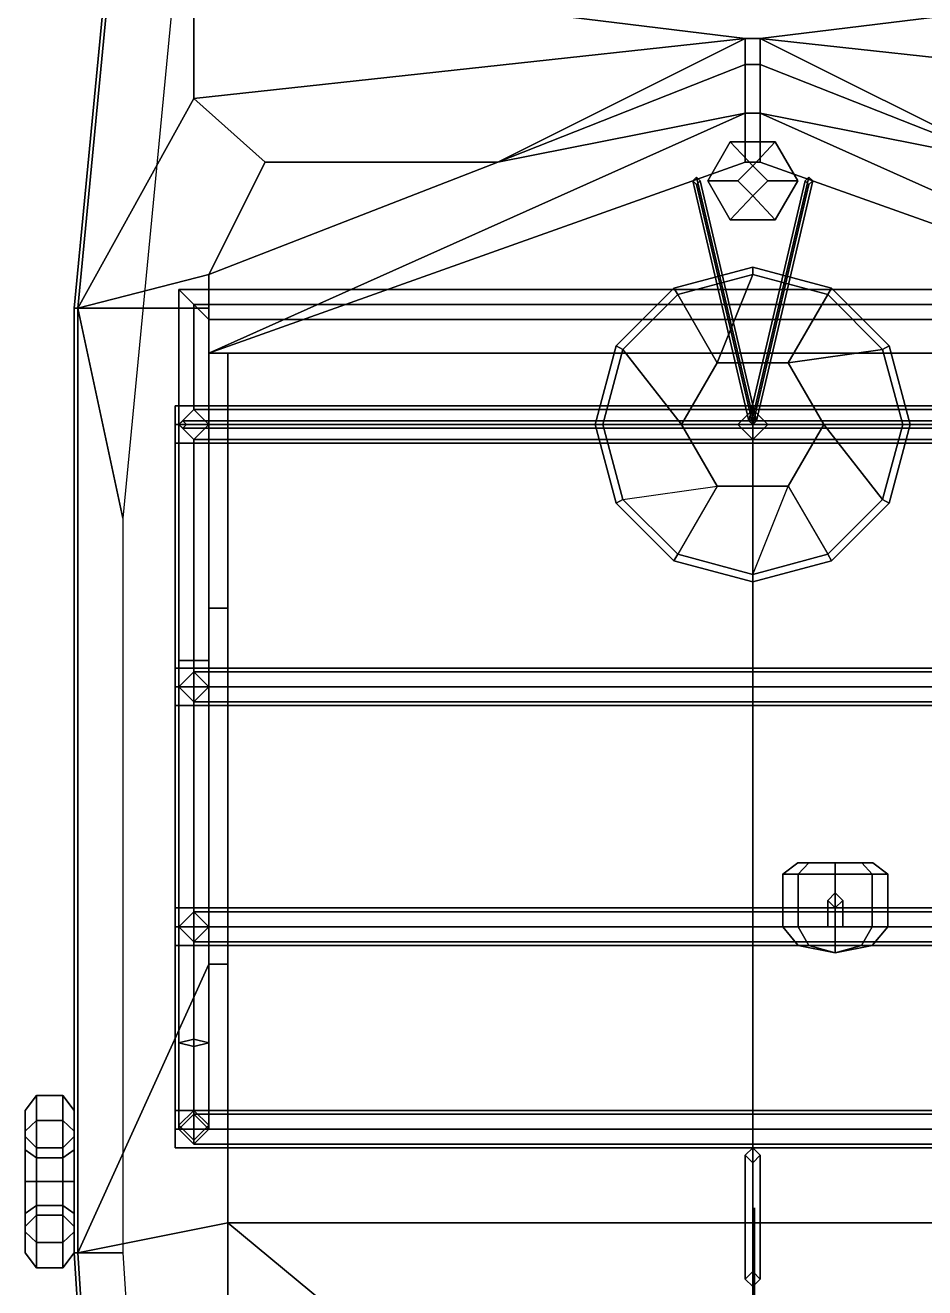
# Model space of a CAD drawing. Header units: millimetres. Extents: x -1.9 to 1.9, y -4.8 to 12.3.
# Drawn here: x -1.94 to 0.459, y -1.603 to 1.765 of the extents above; entities that cross this region are included whole.
import ezdxf

# ---------------------------------------------------------------- set-up
doc = ezdxf.new("R2010")
doc.units = ezdxf.units.MM
for name, color, linetype in [('deck', 3, 'Continuous'), ('flag', 1, 'Continuous'), ('tent', 5, 'Continuous'), ('tires', 2, 'Continuous')]:
    doc.layers.add(name, color=color, linetype=linetype)

msp = doc.modelspace()

# ---------------------------------------------------------------- linework, layer by layer
for points in [[(-1.55, 1.8), (-1.68, 0.45), (-1.8, 1.01, 0.76), (-1.67, 2.36, 0.75)], [(-1.8, 1.01, 0.9), (-1.67, 2.36, 0.89), (-1.67, 2.36, 0.77), (-1.8, 1.01, 0.78)], [(-0.06, 1.4539, 2.4), (-0.12, 1.35, 2.4), (-0.12, 1.35, 2.53), (-0.06, 1.4539, 2.53)], [(-0.06, 1.4539, 2.53), (-0.12, 1.35, 2.53), (-0.04, 1.35, 2.53), (0, 1.39, 2.53)], [(0.06, 1.4539, 2.4), (-0.06, 1.4539, 2.4), (-0.06, 1.4539, 2.53), (0.06, 1.4539, 2.53)], [(0.06, 1.4539, 2.53), (-0.06, 1.4539, 2.53), (0, 1.39, 2.53)], [(0.12, 1.35, 2.53), (0.06, 1.4539, 2.53), (0, 1.39, 2.53), (0.04, 1.35, 2.53)], [(0.12, 1.35, 2.4), (0.06, 1.4539, 2.4), (0.06, 1.4539, 2.53), (0.12, 1.35, 2.53)], [(0, 1.39, 1.43), (-0.04, 1.35, 1.44), (-0.04, 1.35, 2.4), (0, 1.39, 2.4)], [(0, 1.39, 2.53), (-0.04, 1.35, 2.53), (-0.04, 1.35, 3.22), (0, 1.39, 3.22)], [(0, 1.39, 3.22), (-0.04, 1.35, 3.22), (0, 1.31, 3.22), (0.04, 1.35, 3.22)], [(0.04, 1.35, 1.44), (0, 1.39, 1.43), (0, 1.39, 2.4), (0.04, 1.35, 2.4)], [(0.04, 1.35, 2.53), (0, 1.39, 2.53), (0, 1.39, 3.22), (0.04, 1.35, 3.22)], [(-0.15, 1.36, 1.44), (-0.16, 1.35, 1.44), (-0.01, 0.71, 2.7), (0, 0.72, 2.7)], [(-0.16, 1.35, 1.44), (-0.15, 1.34, 1.44), (0, 0.7, 2.7), (-0.01, 0.71, 2.7)], [(-0.14, 1.35, 1.44), (-0.15, 1.36, 1.44), (0, 0.72, 2.7), (0.01, 0.71, 2.7)], [(-0.15, 1.34, 1.44), (-0.14, 1.35, 1.44), (0.01, 0.71, 2.7), (0, 0.7, 2.7)], [(-0.12, 1.35, 2.4), (-0.06, 1.2461, 2.4), (-0.06, 1.2461, 2.53), (-0.12, 1.35, 2.53)], [(-0.12, 1.35, 2.53), (-0.06, 1.2461, 2.53), (0, 1.31, 2.53), (-0.04, 1.35, 2.53)], [(-0.04, 1.35, 1.44), (0, 1.31, 1.45), (0, 1.31, 2.4), (-0.04, 1.35, 2.4)], [(-0.04, 1.35, 2.53), (0, 1.31, 2.53), (0, 1.31, 3.22), (-0.04, 1.35, 3.22)], [(0.15, 1.36, 1.44), (0.14, 1.35, 1.44), (-0.01, 0.71, 2.7), (0, 0.72, 2.7)], [(0.14, 1.35, 1.44), (0.15, 1.34, 1.44), (0, 0.7, 2.7), (-0.01, 0.71, 2.7)], [(0.16, 1.35, 1.44), (0.15, 1.36, 1.44), (0, 0.72, 2.7), (0.01, 0.71, 2.7)], [(0, 1.31, 1.45), (0.04, 1.35, 1.44), (0.04, 1.35, 2.4), (0, 1.31, 2.4)], [(0, 1.31, 2.53), (0.04, 1.35, 2.53), (0.04, 1.35, 3.22), (0, 1.31, 3.22)], [(0.06, 1.2461, 2.53), (0.12, 1.35, 2.53), (0.04, 1.35, 2.53), (0, 1.31, 2.53)], [(0.15, 1.34, 1.44), (0.16, 1.35, 1.44), (0.01, 0.71, 2.7), (0, 0.7, 2.7)], [(0.06, 1.2461, 2.4), (0.12, 1.35, 2.4), (0.12, 1.35, 2.53), (0.06, 1.2461, 2.53)], [(-0.06, 1.2461, 2.53), (0.06, 1.2461, 2.53), (0, 1.31, 2.53)], [(-0.06, 1.2461, 2.4), (0.06, 1.2461, 2.4), (0.06, 1.2461, 2.53), (-0.06, 1.2461, 2.53)], [(0, 1.12, 2.82), (-0.21, 1.0637, 2.82), (-0.21, 1.0637, 2.89), (0, 1.12, 2.89)], [(0, 1.12, 2.89), (-0.21, 1.0637, 2.89), (-0.2, 1.0464, 2.89), (0, 1.1, 2.89)], [(0.21, 1.0637, 2.82), (0, 1.12, 2.82), (0, 1.12, 2.89), (0.21, 1.0637, 2.89)], [(0.21, 1.0637, 2.89), (0, 1.12, 2.89), (0, 1.1, 2.89), (0.2, 1.0464, 2.89)], [(0, 1.1, 2.89), (-0.2, 1.0464, 2.89), (-0.2, 1.0464, 3.09), (0, 1.1, 3.09)], [(0, 1.1, 3.09), (-0.2, 1.0464, 3.09), (-0.095, 0.8645, 3.23)], [(0.2, 1.0464, 3.09), (0, 1.1, 3.09), (-0.095, 0.8645, 3.23), (0.095, 0.8645, 3.23)], [(0.2, 1.0464, 2.89), (0, 1.1, 2.89), (0, 1.1, 3.09), (0.2, 1.0464, 3.09)], [(1.53, 1.06, 1.59), (1.49, 1.02, 1.55), (-1.49, 1.02, 1.55), (-1.53, 1.06, 1.59)], [(1.49, 1.02, 1.63), (1.53, 1.06, 1.59), (-1.53, 1.06, 1.59), (-1.49, 1.02, 1.63)], [(-1.49, 0.74, 1.55), (-1.53, 0.7, 1.59), (-1.53, 1.06, 1.59), (-1.49, 1.02, 1.55)], [(-1.53, 0.7, 1.59), (-1.49, 0.74, 1.63), (-1.49, 1.02, 1.63), (-1.53, 1.06, 1.59)], [(-0.21, 1.0637, 2.82), (-0.3637, 0.91, 2.82), (-0.3637, 0.91, 2.89), (-0.21, 1.0637, 2.89)], [(-0.21, 1.0637, 2.89), (-0.3637, 0.91, 2.89), (-0.3464, 0.9, 2.89), (-0.2, 1.0464, 2.89)], [(-0.2, 1.0464, 2.89), (-0.3464, 0.9, 2.89), (-0.3464, 0.9, 3.09), (-0.2, 1.0464, 3.09)], [(-0.2, 1.0464, 3.09), (-0.3464, 0.9, 3.09), (-0.19, 0.7, 3.23), (-0.095, 0.8645, 3.23)], [(0.3464, 0.9, 3.09), (0.2, 1.0464, 3.09), (0.095, 0.8645, 3.23)], [(0.3637, 0.91, 2.89), (0.21, 1.0637, 2.89), (0.2, 1.0464, 2.89), (0.3464, 0.9, 2.89)], [(0.3464, 0.9, 2.89), (0.2, 1.0464, 2.89), (0.2, 1.0464, 3.09), (0.3464, 0.9, 3.09)], [(0.3637, 0.91, 2.82), (0.21, 1.0637, 2.82), (0.21, 1.0637, 2.89), (0.3637, 0.91, 2.89)], [(1.49, 1.02, 1.55), (1.45, 0.98, 1.59), (-1.45, 0.98, 1.59), (-1.49, 1.02, 1.55)], [(1.45, 0.98, 1.59), (1.49, 1.02, 1.63), (-1.49, 1.02, 1.63), (-1.45, 0.98, 1.59)], [(-1.45, 0.7, 1.59), (-1.49, 0.74, 1.55), (-1.49, 1.02, 1.55), (-1.45, 0.98, 1.59)], [(-1.49, 0.74, 1.63), (-1.45, 0.7, 1.59), (-1.45, 0.98, 1.59), (-1.49, 1.02, 1.63)], [(-1.68, 0.45), (-1.68, -1.51), (-1.8, -1.51, 0.74), (-1.8, 1.01, 0.76)], [(-1.8, -1.51, 0.85), (-1.8, 1.01, 0.9), (-1.8, 1.01, 0.78), (-1.8, -1.51, 0.76)], [(-0.3637, 0.91, 2.82), (-0.42, 0.7, 2.82), (-0.42, 0.7, 2.89), (-0.3637, 0.91, 2.89)], [(-0.3637, 0.91, 2.89), (-0.42, 0.7, 2.89), (-0.4, 0.7, 2.89), (-0.3464, 0.9, 2.89)], [(0.42, 0.7, 2.89), (0.3637, 0.91, 2.89), (0.3464, 0.9, 2.89), (0.4, 0.7, 2.89)], [(0.42, 0.7, 2.82), (0.3637, 0.91, 2.82), (0.3637, 0.91, 2.89), (0.42, 0.7, 2.89)], [(-0.3464, 0.9, 2.89), (-0.4, 0.7, 2.89), (-0.4, 0.7, 3.09), (-0.3464, 0.9, 3.09)], [(-0.3464, 0.9, 3.09), (-0.4, 0.7, 3.09), (-0.19, 0.7, 3.23)], [(0.4, 0.7, 3.09), (0.3464, 0.9, 3.09), (0.095, 0.8645, 3.23), (0.19, 0.7, 3.23)], [(0.4, 0.7, 2.89), (0.3464, 0.9, 2.89), (0.3464, 0.9, 3.09), (0.4, 0.7, 3.09)], [(0.095, 0.8645, 3.23), (-0.095, 0.8645, 3.23), (-0.19, 0.7, 3.23), (0.19, 0.7, 3.23)], [(-1.49, 0.74, 0.89), (-1.53, 0.7, 0.89), (-1.53, 0.7, 2.23), (-1.49, 0.74, 2.19)], [(-1.49, 0.74, 2.19), (-1.53, 0.7, 2.23), (0, 0.7, 2.3), (0, 0.74, 2.26)], [(-1.52, 0.71, 2.23), (-1.53, 0.7, 2.23), (0, 0.7, 2.7), (0, 0.71, 2.69)], [(-1.51, 0.7, 2.23), (-1.52, 0.71, 2.23), (0, 0.71, 2.69), (0, 0.7, 2.68)], [(-1.45, 0.7, 0.89), (-1.49, 0.74, 0.89), (-1.49, 0.74, 2.19), (-1.45, 0.7, 2.15)], [(-1.45, 0.7, 2.15), (-1.49, 0.74, 2.19), (0, 0.74, 2.26), (0, 0.7, 2.22)], [(0, 0.74, 0.89), (-0.04, 0.7, 0.89), (-0.04, 0.7, 2.82), (0, 0.74, 2.82)], [(1.53, 0.7, 2.23), (1.49, 0.74, 2.19), (0, 0.74, 2.26), (0, 0.7, 2.3)], [(1.49, 0.74, 2.19), (1.45, 0.7, 2.15), (0, 0.7, 2.22), (0, 0.74, 2.26)], [(0.04, 0.7, 0.89), (0, 0.74, 0.89), (0, 0.74, 2.82), (0.04, 0.7, 2.82)], [(1.53, 0.7, 2.23), (1.52, 0.71, 2.23), (0, 0.71, 2.69), (0, 0.7, 2.7)], [(1.52, 0.71, 2.23), (1.51, 0.7, 2.23), (0, 0.7, 2.68), (0, 0.71, 2.69)], [(-1.53, 0.7, 0.89), (-1.49, 0.66, 0.89), (-1.49, 0.66, 2.19), (-1.53, 0.7, 2.23)], [(-1.49, 0.07, 1.69), (-1.53, 0.07, 1.73), (-1.53, 0.7, 1.59), (-1.49, 0.66, 1.5589)], [(-1.53, 0.07, 1.73), (-1.49, 0.07, 1.77), (-1.49, 0.66, 1.6389), (-1.53, 0.7, 1.59)], [(-1.53, 0.7, 2.23), (-1.49, 0.66, 2.19), (0, 0.66, 2.26), (0, 0.7, 2.3)], [(-1.53, 0.7, 2.23), (-1.52, 0.69, 2.23), (0, 0.69, 2.69), (0, 0.7, 2.7)], [(-1.52, 0.69, 2.23), (-1.51, 0.7, 2.23), (0, 0.7, 2.68), (0, 0.69, 2.69)], [(-1.49, 0.66, 0.89), (-1.45, 0.7, 0.89), (-1.45, 0.7, 2.15), (-1.49, 0.66, 2.19)], [(-1.45, 0.07, 1.73), (-1.49, 0.07, 1.69), (-1.49, 0.66, 1.5589), (-1.45, 0.7, 1.59)], [(-1.49, 0.07, 1.77), (-1.45, 0.07, 1.73), (-1.45, 0.7, 1.59), (-1.49, 0.66, 1.6389)], [(-1.49, 0.66, 2.19), (-1.45, 0.7, 2.15), (0, 0.7, 2.22), (0, 0.66, 2.26)], [(-0.42, 0.7, 2.82), (-0.3637, 0.49, 2.82), (-0.3637, 0.49, 2.89), (-0.42, 0.7, 2.89)], [(-0.42, 0.7, 2.89), (-0.3637, 0.49, 2.89), (-0.3464, 0.5, 2.89), (-0.4, 0.7, 2.89)], [(-0.4, 0.7, 2.89), (-0.3464, 0.5, 2.89), (-0.3464, 0.5, 3.09), (-0.4, 0.7, 3.09)], [(-0.4, 0.7, 3.09), (-0.3464, 0.5, 3.09), (-0.095, 0.5355, 3.23), (-0.19, 0.7, 3.23)], [(0.19, 0.7, 3.23), (-0.19, 0.7, 3.23), (-0.095, 0.5355, 3.23), (0.095, 0.5355, 3.23)], [(-0.04, 0.7, 0.89), (0, 0.66, 0.89), (0, 0.66, 2.82), (-0.04, 0.7, 2.82)], [(1.45, 0.7, 2.15), (1.49, 0.66, 2.19), (0, 0.66, 2.26), (0, 0.7, 2.22)], [(1.49, 0.66, 2.19), (1.53, 0.7, 2.23), (0, 0.7, 2.3), (0, 0.66, 2.26)], [(0, 0.66, 0.89), (0.04, 0.7, 0.89), (0.04, 0.7, 2.82), (0, 0.66, 2.82)], [(1.51, 0.7, 2.23), (1.52, 0.69, 2.23), (0, 0.69, 2.69), (0, 0.7, 2.68)], [(1.52, 0.69, 2.23), (1.53, 0.7, 2.23), (0, 0.7, 2.7), (0, 0.69, 2.69)], [(0.2, 0.3536, 3.09), (0.3464, 0.5, 3.09), (0.19, 0.7, 3.23), (0.095, 0.5355, 3.23)], [(0.3464, 0.5, 3.09), (0.4, 0.7, 3.09), (0.19, 0.7, 3.23)], [(0.3464, 0.5, 2.89), (0.4, 0.7, 2.89), (0.4, 0.7, 3.09), (0.3464, 0.5, 3.09)], [(0.3637, 0.49, 2.89), (0.42, 0.7, 2.89), (0.4, 0.7, 2.89), (0.3464, 0.5, 2.89)], [(0.3637, 0.49, 2.82), (0.42, 0.7, 2.82), (0.42, 0.7, 2.89), (0.3637, 0.49, 2.89)], [(-0.2, 0.3536, 3.09), (0, 0.3, 3.09), (0.095, 0.5355, 3.23), (-0.095, 0.5355, 3.23)], [(-0.3637, 0.49, 2.89), (-0.21, 0.3363, 2.89), (-0.2, 0.3536, 2.89), (-0.3464, 0.5, 2.89)], [(-0.3637, 0.49, 2.82), (-0.21, 0.3363, 2.82), (-0.21, 0.3363, 2.89), (-0.3637, 0.49, 2.89)], [(-0.3464, 0.5, 2.89), (-0.2, 0.3536, 2.89), (-0.2, 0.3536, 3.09), (-0.3464, 0.5, 3.09)], [(0.2, 0.3536, 2.89), (0.3464, 0.5, 2.89), (0.3464, 0.5, 3.09), (0.2, 0.3536, 3.09)], [(0.21, 0.3363, 2.89), (0.3637, 0.49, 2.89), (0.3464, 0.5, 2.89), (0.2, 0.3536, 2.89)], [(0.21, 0.3363, 2.82), (0.3637, 0.49, 2.82), (0.3637, 0.49, 2.89), (0.21, 0.3363, 2.89)], [(-0.21, 0.3363, 2.89), (0, 0.28, 2.89), (0, 0.3, 2.89), (-0.2, 0.3536, 2.89)], [(-0.2, 0.3536, 2.89), (0, 0.3, 2.89), (0, 0.3, 3.09), (-0.2, 0.3536, 3.09)], [(0, 0.3, 2.89), (0.2, 0.3536, 2.89), (0.2, 0.3536, 3.09), (0, 0.3, 3.09)], [(0, 0.28, 2.89), (0.21, 0.3363, 2.89), (0.2, 0.3536, 2.89), (0, 0.3, 2.89)], [(-0.21, 0.3363, 2.82), (0, 0.28, 2.82), (0, 0.28, 2.89), (-0.21, 0.3363, 2.89)], [(0, 0.28, 2.82), (0.21, 0.3363, 2.82), (0.21, 0.3363, 2.89), (0, 0.28, 2.89)], [(-1.49, -0.96, 1.69), (-1.53, -0.95, 1.73), (-1.53, 0.07, 1.73), (-1.49, 0.07, 1.69)], [(-1.53, -0.95, 1.73), (-1.49, -0.94, 1.77), (-1.49, 0.07, 1.77), (-1.53, 0.07, 1.73)], [(-1.45, -0.95, 1.73), (-1.49, -0.96, 1.69), (-1.49, 0.07, 1.69), (-1.45, 0.07, 1.73)], [(-1.49, -0.94, 1.77), (-1.45, -0.95, 1.73), (-1.45, 0.07, 1.73), (-1.49, 0.07, 1.77)], [(-1.49, 0.04, 0.88), (-1.53, 0, 0.87), (-1.53, 0, 2.23), (-1.49, 0.04, 2.19)], [(-1.49, 0.04, 2.19), (-1.53, 0, 2.23), (0, 0, 2.3), (0, 0.04, 2.26)], [(-1.45, 0, 0.87), (-1.49, 0.04, 0.88), (-1.49, 0.04, 2.19), (-1.45, 0, 2.15)], [(-1.45, 0, 2.15), (-1.49, 0.04, 2.19), (0, 0.04, 2.26), (0, 0, 2.22)], [(1.53, 0, 2.23), (1.49, 0.04, 2.19), (0, 0.04, 2.26), (0, 0, 2.3)], [(1.49, 0.04, 2.19), (1.45, 0, 2.15), (0, 0, 2.22), (0, 0.04, 2.26)], [(-1.53, 0, 0.87), (-1.49, -0.04, 0.87), (-1.49, -0.04, 2.19), (-1.53, 0, 2.23)], [(-1.53, 0, 2.23), (-1.49, -0.04, 2.19), (0, -0.04, 2.26), (0, 0, 2.3)], [(-1.49, -0.04, 0.87), (-1.45, 0, 0.87), (-1.45, 0, 2.15), (-1.49, -0.04, 2.19)], [(-1.49, -0.04, 2.19), (-1.45, 0, 2.15), (0, 0, 2.22), (0, -0.04, 2.26)], [(1.45, 0, 2.15), (1.49, -0.04, 2.19), (0, -0.04, 2.26), (0, 0, 2.22)], [(1.49, -0.04, 2.19), (1.53, 0, 2.23), (0, 0, 2.3), (0, -0.04, 2.26)], [(0.121, -0.5, 2.411), (0.08, -0.5, 2.51), (0.12, -0.47, 2.51), (0.1493, -0.47, 2.4393)], [(0.08, -0.5, 2.51), (0.121, -0.5, 2.609), (0.1493, -0.47, 2.5807), (0.12, -0.47, 2.51)], [(0.32, -0.47, 2.51), (0.1493, -0.47, 2.4393), (0.12, -0.47, 2.51), (0.2907, -0.47, 2.5807)], [(0.2907, -0.47, 2.5807), (0.12, -0.47, 2.51), (0.1493, -0.47, 2.5807), (0.22, -0.47, 2.61)], [(0.22, -0.5, 2.37), (0.121, -0.5, 2.411), (0.1493, -0.47, 2.4393), (0.22, -0.47, 2.41)], [(0.121, -0.5, 2.609), (0.22, -0.5, 2.65), (0.22, -0.47, 2.61), (0.1493, -0.47, 2.5807)], [(0.2907, -0.47, 2.4393), (0.22, -0.47, 2.41), (0.1493, -0.47, 2.4393), (0.32, -0.47, 2.51)], [(0.319, -0.5, 2.411), (0.22, -0.5, 2.37), (0.22, -0.47, 2.41), (0.2907, -0.47, 2.4393)], [(0.22, -0.5, 2.65), (0.319, -0.5, 2.609), (0.2907, -0.47, 2.5807), (0.22, -0.47, 2.61)], [(0.36, -0.5, 2.51), (0.319, -0.5, 2.411), (0.2907, -0.47, 2.4393), (0.32, -0.47, 2.51)], [(0.319, -0.5, 2.609), (0.36, -0.5, 2.51), (0.32, -0.47, 2.51), (0.2907, -0.47, 2.5807)], [(0.121, -0.5, 2.609), (0.08, -0.5, 2.51), (0.08, -0.64, 2.51), (0.121, -0.64, 2.609)], [(0.08, -0.5, 2.51), (0.121, -0.5, 2.411), (0.121, -0.64, 2.411), (0.08, -0.64, 2.51)], [(0.22, -0.5, 2.65), (0.121, -0.5, 2.609), (0.121, -0.64, 2.609), (0.22, -0.64, 2.65)], [(0.121, -0.5, 2.411), (0.22, -0.5, 2.37), (0.22, -0.64, 2.37), (0.121, -0.64, 2.411)], [(0.319, -0.5, 2.609), (0.22, -0.5, 2.65), (0.22, -0.64, 2.65), (0.319, -0.64, 2.609)], [(0.22, -0.5, 2.37), (0.319, -0.5, 2.411), (0.319, -0.64, 2.411), (0.22, -0.64, 2.37)], [(0.36, -0.5, 2.51), (0.319, -0.5, 2.609), (0.319, -0.64, 2.609), (0.36, -0.64, 2.51)], [(0.319, -0.5, 2.411), (0.36, -0.5, 2.51), (0.36, -0.64, 2.51), (0.319, -0.64, 2.411)], [(0.22, -0.55, 2.24), (0.2, -0.57, 2.26), (0.2, -0.57, 2.39), (0.22, -0.55, 2.37)], [(0.22, -0.64, 2.24), (0.2, -0.64, 2.26), (0.2, -0.57, 2.26), (0.22, -0.55, 2.24)], [(0.2, -0.57, 2.26), (0.22, -0.59, 2.28), (0.22, -0.59, 2.37), (0.2, -0.57, 2.39)], [(0.2, -0.64, 2.26), (0.22, -0.64, 2.28), (0.22, -0.59, 2.28), (0.2, -0.57, 2.26)], [(0.24, -0.57, 2.26), (0.22, -0.55, 2.24), (0.22, -0.55, 2.37), (0.24, -0.57, 2.39)], [(0.24, -0.64, 2.26), (0.22, -0.64, 2.24), (0.22, -0.55, 2.24), (0.24, -0.57, 2.26)], [(0.22, -0.59, 2.28), (0.24, -0.57, 2.26), (0.24, -0.57, 2.39), (0.22, -0.59, 2.37)], [(0.22, -0.64, 2.28), (0.24, -0.64, 2.26), (0.24, -0.57, 2.26), (0.22, -0.59, 2.28)], [(-1.49, -0.6, 0.86), (-1.53, -0.64, 0.86), (-1.53, -0.64, 2.23), (-1.49, -0.6, 2.19)], [(-1.49, -0.6, 2.19), (-1.53, -0.64, 2.23), (0, -0.64, 2.3), (0, -0.6, 2.26)], [(-1.45, -0.64, 0.86), (-1.49, -0.6, 0.86), (-1.49, -0.6, 2.19), (-1.45, -0.64, 2.15)], [(-1.45, -0.64, 2.15), (-1.49, -0.6, 2.19), (0, -0.6, 2.26), (0, -0.64, 2.22)], [(1.53, -0.64, 2.23), (1.49, -0.6, 2.19), (0, -0.6, 2.26), (0, -0.64, 2.3)], [(1.49, -0.6, 2.19), (1.45, -0.64, 2.15), (0, -0.64, 2.22), (0, -0.6, 2.26)], [(-1.53, -0.64, 0.86), (-1.49, -0.68, 0.86), (-1.49, -0.68, 2.19), (-1.53, -0.64, 2.23)], [(-1.53, -0.64, 2.23), (-1.49, -0.68, 2.19), (0, -0.68, 2.26), (0, -0.64, 2.3)], [(-1.49, -0.68, 0.86), (-1.45, -0.64, 0.86), (-1.45, -0.64, 2.15), (-1.49, -0.68, 2.19)], [(-1.49, -0.68, 2.19), (-1.45, -0.64, 2.15), (0, -0.64, 2.22), (0, -0.68, 2.26)], [(1.45, -0.64, 2.15), (1.49, -0.68, 2.19), (0, -0.68, 2.26), (0, -0.64, 2.22)], [(1.49, -0.68, 2.19), (1.53, -0.64, 2.23), (0, -0.64, 2.3), (0, -0.68, 2.26)], [(0.121, -0.69, 2.51), (0.08, -0.64, 2.51), (0.121, -0.64, 2.411), (0.15, -0.69, 2.44)], [(0.15, -0.69, 2.58), (0.121, -0.64, 2.609), (0.08, -0.64, 2.51), (0.121, -0.69, 2.51)], [(0.15, -0.69, 2.44), (0.121, -0.64, 2.411), (0.22, -0.64, 2.37), (0.22, -0.69, 2.411)], [(0.22, -0.69, 2.609), (0.22, -0.64, 2.65), (0.121, -0.64, 2.609), (0.15, -0.69, 2.58)], [(0.22, -0.69, 2.411), (0.22, -0.64, 2.37), (0.319, -0.64, 2.411), (0.29, -0.69, 2.44)], [(0.29, -0.69, 2.58), (0.319, -0.64, 2.609), (0.22, -0.64, 2.65), (0.22, -0.69, 2.609)], [(0.29, -0.69, 2.44), (0.319, -0.64, 2.411), (0.36, -0.64, 2.51), (0.319, -0.69, 2.51)], [(0.319, -0.69, 2.51), (0.36, -0.64, 2.51), (0.319, -0.64, 2.609), (0.29, -0.69, 2.58)], [(0.22, -0.71, 2.51), (0.121, -0.69, 2.51), (0.15, -0.69, 2.44), (0.22, -0.71, 2.51)], [(0.22, -0.71, 2.51), (0.15, -0.69, 2.58), (0.121, -0.69, 2.51), (0.22, -0.71, 2.51)], [(0.22, -0.71, 2.51), (0.15, -0.69, 2.44), (0.22, -0.69, 2.411), (0.22, -0.71, 2.51)], [(0.22, -0.71, 2.51), (0.22, -0.69, 2.609), (0.15, -0.69, 2.58), (0.22, -0.71, 2.51)], [(0.22, -0.71, 2.51), (0.22, -0.69, 2.411), (0.29, -0.69, 2.44), (0.22, -0.71, 2.51)], [(0.22, -0.71, 2.51), (0.29, -0.69, 2.44), (0.319, -0.69, 2.51), (0.22, -0.71, 2.51)], [(0.22, -0.71, 2.51), (0.319, -0.69, 2.51), (0.29, -0.69, 2.58), (0.22, -0.71, 2.51)], [(0.22, -0.71, 2.51), (0.29, -0.69, 2.58), (0.22, -0.69, 2.609), (0.22, -0.71, 2.51)], [(-1.53, -1.17, 1.9), (-1.49, -1.13, 1.9), (-1.49, -0.94, 1.77), (-1.53, -0.95, 1.73)], [(-1.49, -1.13, 1.9), (-1.45, -1.17, 1.9), (-1.45, -0.95, 1.73), (-1.49, -0.94, 1.77)], [(-1.49, -1.21, 1.9), (-1.53, -1.17, 1.9), (-1.53, -0.95, 1.73), (-1.49, -0.96, 1.69)], [(-1.45, -1.17, 1.9), (-1.49, -1.21, 1.9), (-1.49, -0.96, 1.69), (-1.45, -0.95, 1.73)], [(-1.53, -1.18, 2.23), (-1.49, -1.14, 2.19), (-1.49, -1.13, 1.9), (-1.53, -1.17, 1.9)], [(-1.49, -1.14, 2.19), (-1.53, -1.18, 2.23), (0, -1.18, 2.3), (0, -1.14, 2.26)], [(-1.49, -1.14, 2.19), (-1.45, -1.18, 2.15), (-1.45, -1.17, 1.9), (-1.49, -1.13, 1.9)], [(-1.45, -1.18, 2.15), (-1.49, -1.14, 2.19), (0, -1.14, 2.26), (0, -1.18, 2.22)], [(1.53, -1.18, 2.23), (1.49, -1.14, 2.19), (0, -1.14, 2.26), (0, -1.18, 2.3)], [(1.49, -1.14, 2.19), (1.45, -1.18, 2.15), (0, -1.18, 2.22), (0, -1.14, 2.26)], [(-1.49, -1.22, 2.19), (-1.53, -1.18, 2.23), (-1.53, -1.17, 1.9), (-1.49, -1.21, 1.9)], [(-1.45, -1.18, 2.15), (-1.49, -1.22, 2.19), (-1.49, -1.21, 1.9), (-1.45, -1.17, 1.9)], [(-1.53, -1.18, 2.23), (-1.49, -1.22, 2.19), (0, -1.22, 2.26), (0, -1.18, 2.3)], [(-1.49, -1.22, 2.19), (-1.45, -1.18, 2.15), (0, -1.18, 2.22), (0, -1.22, 2.26)], [(1.45, -1.18, 2.15), (1.49, -1.22, 2.19), (0, -1.22, 2.26), (0, -1.18, 2.22)], [(1.49, -1.22, 2.19), (1.53, -1.18, 2.23), (0, -1.18, 2.3), (0, -1.22, 2.26)], [(0, -1.23, 2.2), (-0.02, -1.25, 2.2), (-0.02, -1.25, 2.31), (0, -1.23, 2.31)], [(0, -1.23, 2.31), (-0.02, -1.25, 2.31), (-0.02, -1.58, 3.35), (0, -1.56, 3.35)], [(0.02, -1.25, 2.2), (0, -1.23, 2.2), (0, -1.23, 2.31), (0.02, -1.25, 2.31)], [(0.02, -1.25, 2.31), (0, -1.23, 2.31), (0, -1.56, 3.35), (0.02, -1.58, 3.35)], [(-0.02, -1.25, 2.2), (0, -1.27, 2.2), (0, -1.27, 2.31), (-0.02, -1.25, 2.31)], [(-0.02, -1.25, 2.31), (0, -1.27, 2.31), (0, -1.6, 3.35), (-0.02, -1.58, 3.35)], [(0, -1.27, 2.2), (0.02, -1.25, 2.2), (0.02, -1.25, 2.31), (0, -1.27, 2.31)], [(0, -1.27, 2.31), (0.02, -1.25, 2.31), (0.02, -1.58, 3.35), (0, -1.6, 3.35)], [(-1.68, -1.51), (-1.59, -2.9), (-1.71, -2.9, 0.71), (-1.8, -1.51, 0.74)], [(-1.71, -2.9, 0.83), (-1.8, -1.51, 0.85), (-1.8, -1.51, 0.76), (-1.71, -2.9, 0.73)], [(0, -1.56, 3.35), (-0.02, -1.58, 3.35), (0, -1.6, 3.35), (0.02, -1.58, 3.35)]]:
    msp.add_3dface(points)
at = {"layer": 'deck'}
for points in [[(-1.67, 2.36, 0.77), (-1.68, 2.36, 0.76), (-1.81, 1.01, 0.77), (-1.8, 1.01, 0.78)], [(-1.68, 2.36, 0.76), (-1.67, 2.36, 0.75), (-1.8, 1.01, 0.76), (-1.81, 1.01, 0.77)], [(-1.49, 1.57, 0.8959), (-1.49, 1.91, 0.8933), (-1.67, 2.36, 0.89), (-1.8, 1.01, 0.9)], [(-1.49, 1.57, 0.69), (-1.49, 1.91, 0.69), (-1.49, 1.91, 0.8933), (-1.49, 1.57, 0.8959)], [(-1.49, 1.57, 0.69), (-0.02, 1.73, 0.69), (-1.49, 1.91, 0.69)], [(-0.02, 1.73, 0.69), (0.02, 1.73, 0.69), (1.49, 1.91, 0.69), (-1.49, 1.91, 0.69)], [(1.49, 1.57, 0.69), (1.49, 1.91, 0.69), (0.02, 1.73, 0.69)], [(-0.68, 1.4, 0.69), (-0.02, 1.73, 0.69), (-1.49, 1.57, 0.69), (-1.3, 1.4, 0.69)], [(-0.02, 1.73, 0.69), (-0.68, 1.4, 0.69), (-0.68, 1.4, 0.8971), (-0.02, 1.66, 0.9)], [(0.02, 1.66, 0.9), (0.02, 1.73, 0.69), (-0.02, 1.73, 0.69), (-0.02, 1.66, 0.9)], [(1.3, 1.4, 0.69), (1.49, 1.57, 0.69), (0.02, 1.73, 0.69), (0.68, 1.4, 0.69)], [(0.68, 1.4, 0.8971), (0.68, 1.4, 0.69), (0.02, 1.73, 0.69), (0.02, 1.66, 0.9)], [(-0.02, 1.53, 1.28), (-0.02, 1.66, 0.9), (-0.68, 1.4, 0.8971)], [(0.02, 1.53, 1.28), (0.02, 1.66, 0.9), (-0.02, 1.66, 0.9), (-0.02, 1.53, 1.28)], [(0.02, 1.53, 1.28), (0.68, 1.4, 0.8971), (0.02, 1.66, 0.9), (0.02, 1.53, 1.28)], [(-1.3, 1.4, 0.8971), (-1.49, 1.57, 0.8959), (-1.8, 1.01, 0.9), (-1.45, 1.1, 0.8993)], [(-1.3, 1.4, 0.69), (-1.49, 1.57, 0.69), (-1.49, 1.57, 0.8959), (-1.3, 1.4, 0.8971)], [(-0.68, 1.4, 0.8971), (-1.45, 1.1, 0.8993), (-1.45, 0.89, 1.28), (-0.02, 1.53, 1.28)], [(-0.02, 1.53, 1.28), (-1.45, 0.89, 1.28), (-1.45, 0.89, 1.58), (-0.02, 1.4, 1.43)], [(0.02, 1.4, 1.43), (0.02, 1.53, 1.28), (-0.02, 1.53, 1.28), (-0.02, 1.4, 1.43)], [(1.45, 0.89, 1.28), (1.45, 1.1, 0.8993), (0.68, 1.4, 0.8971), (0.02, 1.53, 1.28)], [(1.45, 0.89, 1.58), (1.45, 0.89, 1.28), (0.02, 1.53, 1.28), (0.02, 1.4, 1.43)], [(-0.02, 1.4, 1.43), (-1.45, 0.89, 1.58), (1.45, 0.89, 1.58), (0.02, 1.4, 1.43)], [(-1.45, 1.1, 0.8993), (-1.45, 1.1, 0.8993), (-0.68, 1.4, 0.8971), (-1.3, 1.4, 0.8971)], [(-1.3, 1.4, 0.8971), (-0.68, 1.4, 0.8971), (-0.68, 1.4, 0.69), (-1.3, 1.4, 0.69)], [(-1.45, 1.1, 0.8993), (-1.8, 1.01, 0.9), (-1.8, 1.01, 0.9), (-1.45, 1.01, 0.9)], [(-1.45, 1.1, 0.8993), (-1.45, 1.01, 0.9), (-1.45, 0.89, 1.28)], [(-1.8, 1.01, 0.78), (-1.81, 1.01, 0.77), (-1.81, -1.51, 0.75), (-1.8, -1.51, 0.76)], [(-1.81, 1.01, 0.77), (-1.8, 1.01, 0.76), (-1.8, -1.51, 0.74), (-1.81, -1.51, 0.75)], [(-1.45, -0.74, 0.8653), (-1.45, 1.01, 0.9), (-1.8, 1.01, 0.9), (-1.8, -1.51, 0.85)], [(-1.45, 1.01, 0.9), (-1.45, -0.74, 0.8653), (-1.45, -0.74, 1.76), (-1.45, 0.89, 1.28)], [(-1.45, 0.89, 1.58), (-1.45, 0.21, 1.76), (-1.4, 0.21, 1.76), (-1.4, 0.89, 1.58)], [(-1.45, 0.89, 1.28), (-1.45, -0.74, 1.76), (-1.45, 0.21, 1.76), (-1.45, 0.89, 1.58)], [(-1.4, 0.89, 0.46), (-1.4, -1.43, 0.46), (1.4, -1.43, 0.46), (1.4, 0.89, 0.46)], [(-1.4, 0.89, 1.58), (-1.4, 0.89, 0.46), (1.4, 0.89, 0.46), (1.4, 0.89, 1.58)], [(-1.4, 0.89, 0.46), (-1.4, -0.74, 0.8653), (-1.4, -1.43, 0.8516), (-1.4, -1.43, 0.46)], [(-1.4, 0.89, 1.58), (-1.4, 0.21, 1.76), (-1.4, -0.74, 0.8653), (-1.4, 0.89, 0.46)], [(-1.45, 0.21, 1.76), (-1.45, -0.74, 1.76), (-1.4, -0.74, 1.76), (-1.4, 0.21, 1.76)], [(-1.4, 0.21, 1.76), (-1.4, -0.74, 1.76), (-1.4, -0.74, 0.8653)], [(-1.45, -0.74, 0.8653), (-1.8, -1.51, 0.85), (-1.4, -1.43, 0.8516), (-1.4, -0.74, 0.8653)], [(-1.45, -0.74, 1.76), (-1.45, -0.74, 0.8653), (-1.4, -0.74, 0.8653), (-1.4, -0.74, 1.76)], [(-1.8, -1.51, 0.85), (-1.71, -2.9, 0.83), (-1.4, -2.9, 0.83), (-1.4, -1.43, 0.8516)], [(-1.4, -1.43, 0.46), (-1.4, -1.43, 0.8516), (1.4, -1.43, 0.8516), (1.4, -1.43, 0.46)], [(-1.4, -1.43, 0.8516), (-1.4, -2.9, 0.83), (-0.52, -2.82, 0.8312), (-0.52, -2.16, 0.8406)], [(-1.4, -1.43, 0.8516), (-0.52, -2.16, 0.8406), (0.52, -2.16, 0.8406), (1.4, -1.43, 0.8516)], [(-1.8, -1.51, 0.76), (-1.81, -1.51, 0.75), (-1.72, -2.9, 0.72), (-1.71, -2.9, 0.73)], [(-1.81, -1.51, 0.75), (-1.8, -1.51, 0.74), (-1.71, -2.9, 0.71), (-1.72, -2.9, 0.72)]]:
    msp.add_3dface(points, dxfattribs=at)
at = {"layer": 'flag'}
for points in [[(0, -1.73, 3.28), (0, -1.96, 3.25), (0, -1.72, 2.72), (0, -1.39, 2.72)], [(0, -1.57, 3.28), (0, -1.73, 3.28), (0, -1.39, 2.72)], [(0.005, -1.73, 3.28), (0.005, -1.96, 3.25), (0.005, -1.72, 2.72), (0.005, -1.39, 2.72)], [(0.005, -1.57, 3.28), (0.005, -1.73, 3.28), (0.005, -1.39, 2.72)]]:
    msp.add_3dface(points, dxfattribs=at)
at = {"layer": 'tent'}
for points in [[(-1.54, 0.75, 2.2), (-1.54, 0.7, 2.24), (0, 0.7, 2.31), (0, 0.75, 2.27)], [(-1.54, 0.75, 2.13), (-1.54, 0, 2.13), (-1.54, 0.05, 2.2), (-1.54, 0.65, 2.2)], [(-1.54, 0.75, 2.13), (-1.54, 0.65, 2.2), (-1.54, 0.7, 2.24), (-1.54, 0.75, 2.2)], [(-1.54, 0.75, 2.13), (-1.54, 0.75, 2.2), (1.54, 0.75, 2.2), (1.54, 0.75, 2.13)], [(-1.54, 0.75, 2.2), (0, 0.75, 2.27), (0, 0.75, 2.27), (1.54, 0.75, 2.2)], [(1.54, 0.7, 2.24), (1.54, 0.75, 2.2), (0, 0.75, 2.27), (0, 0.7, 2.31)], [(-1.54, 0.7, 2.24), (-1.54, 0.65, 2.2), (0, 0.65, 2.27), (0, 0.7, 2.31)], [(1.54, 0.65, 2.2), (1.54, 0.7, 2.24), (0, 0.7, 2.31), (0, 0.65, 2.27)], [(-1.54, 0.65, 2.2), (-1.54, 0.05, 2.2), (0, 0.05, 2.27), (0, 0.65, 2.27)], [(0, 0.65, 2.27), (0, 0.05, 2.27), (1.54, 0.05, 2.2), (1.54, 0.65, 2.2)], [(-1.54, 0.05, 2.2), (-1.54, 0, 2.24), (0, 0, 2.31), (0, 0.05, 2.27)], [(-1.54, 0, 2.13), (-1.54, -0.05, 2.2), (-1.54, 0, 2.24), (-1.54, 0.05, 2.2)], [(1.54, 0, 2.24), (1.54, 0.05, 2.2), (0, 0.05, 2.27), (0, 0, 2.31)], [(-1.54, 0, 2.24), (-1.54, -0.05, 2.2), (0, -0.05, 2.27), (0, 0, 2.31)], [(-1.54, 0, 2.13), (-1.54, -0.64, 2.13), (-1.54, -0.59, 2.2), (-1.54, -0.05, 2.2)], [(1.54, -0.05, 2.2), (1.54, 0, 2.24), (0, 0, 2.31), (0, -0.05, 2.27)], [(-1.54, -0.05, 2.2), (-1.54, -0.59, 2.2), (0, -0.59, 2.27), (0, -0.05, 2.27)], [(0, -0.05, 2.27), (0, -0.59, 2.27), (1.54, -0.59, 2.2), (1.54, -0.05, 2.2)], [(-1.54, -0.59, 2.2), (-1.54, -0.64, 2.24), (0, -0.64, 2.31), (0, -0.59, 2.27)], [(-1.54, -0.64, 2.13), (-1.54, -0.69, 2.2), (-1.54, -0.64, 2.24), (-1.54, -0.59, 2.2)], [(1.54, -0.64, 2.24), (1.54, -0.59, 2.2), (0, -0.59, 2.27), (0, -0.64, 2.31)], [(-1.54, -0.64, 2.24), (-1.54, -0.69, 2.2), (0, -0.69, 2.27), (0, -0.64, 2.31)], [(-1.54, -0.64, 2.13), (-1.54, -1.23, 2.13), (-1.54, -1.13, 2.2), (-1.54, -0.69, 2.2)], [(1.54, -0.69, 2.2), (1.54, -0.64, 2.24), (0, -0.64, 2.31), (0, -0.69, 2.27)], [(-1.54, -0.69, 2.2), (-1.54, -1.13, 2.2), (0, -1.13, 2.27), (0, -0.69, 2.27)], [(0, -0.69, 2.27), (0, -1.13, 2.27), (1.54, -1.13, 2.2), (1.54, -0.69, 2.2)], [(-1.54, -1.13, 2.2), (-1.54, -1.18, 2.24), (0, -1.18, 2.31), (0, -1.13, 2.27)], [(-1.54, -1.23, 2.13), (-1.54, -1.23, 2.2), (-1.54, -1.18, 2.24), (-1.54, -1.13, 2.2)], [(1.54, -1.18, 2.24), (1.54, -1.13, 2.2), (0, -1.13, 2.27), (0, -1.18, 2.31)], [(-1.54, -1.18, 2.24), (-1.54, -1.23, 2.2), (0, -1.23, 2.27), (0, -1.18, 2.31)], [(1.54, -1.23, 2.2), (1.54, -1.18, 2.24), (0, -1.18, 2.31), (0, -1.23, 2.27)], [(-1.54, -1.23, 2.2), (-1.54, -1.23, 2.13), (1.54, -1.23, 2.13), (1.54, -1.23, 2.2)], [(0, -1.23, 2.27), (-1.54, -1.23, 2.2), (1.54, -1.23, 2.2), (0, -1.23, 2.27)]]:
    msp.add_3dface(points, dxfattribs=at)
at = {"layer": 'tires'}
for points in [[(-1.91, -1.1574, 0.8626), (-1.91, -1.09, 0.7), (-1.94, -1.13, 0.7), (-1.94, -1.1856, 0.8344)], [(-1.91, -1.09, 0.7), (-1.91, -1.1574, 0.5374), (-1.94, -1.1856, 0.5656), (-1.94, -1.13, 0.7)], [(-1.84, -1.1574, 0.8626), (-1.84, -1.09, 0.7), (-1.91, -1.09, 0.7), (-1.91, -1.1574, 0.8626)], [(-1.84, -1.09, 0.7), (-1.84, -1.1574, 0.5374), (-1.91, -1.1574, 0.5374), (-1.91, -1.09, 0.7)], [(-1.84, -1.09, 0.7), (-1.84, -1.1574, 0.8626), (-1.81, -1.1856, 0.8344), (-1.81, -1.13, 0.7)], [(-1.84, -1.1574, 0.5374), (-1.84, -1.09, 0.7), (-1.81, -1.13, 0.7), (-1.81, -1.1856, 0.5656)], [(-1.94, -1.1856, 0.8344), (-1.94, -1.13, 0.7), (-1.94, -1.2, 0.7), (-1.94, -1.2351, 0.7849)], [(-1.94, -1.13, 0.7), (-1.94, -1.1856, 0.5656), (-1.94, -1.2351, 0.6151), (-1.94, -1.2, 0.7)], [(-1.81, -1.13, 0.7), (-1.81, -1.1856, 0.8344), (-1.81, -1.2351, 0.7849), (-1.81, -1.2, 0.7)], [(-1.81, -1.1856, 0.5656), (-1.81, -1.13, 0.7), (-1.81, -1.2, 0.7), (-1.81, -1.2351, 0.6151)], [(-1.91, -1.32, 0.93), (-1.91, -1.1574, 0.8626), (-1.94, -1.1856, 0.8344), (-1.94, -1.32, 0.89)], [(-1.91, -1.1574, 0.5374), (-1.91, -1.32, 0.47), (-1.94, -1.32, 0.51), (-1.94, -1.1856, 0.5656)], [(-1.84, -1.32, 0.93), (-1.84, -1.1574, 0.8626), (-1.91, -1.1574, 0.8626), (-1.91, -1.32, 0.93)], [(-1.84, -1.1574, 0.5374), (-1.84, -1.32, 0.47), (-1.91, -1.32, 0.47), (-1.91, -1.1574, 0.5374)], [(-1.84, -1.32, 0.47), (-1.84, -1.1574, 0.5374), (-1.81, -1.1856, 0.5656), (-1.81, -1.32, 0.51)], [(-1.84, -1.1574, 0.8626), (-1.84, -1.32, 0.93), (-1.81, -1.32, 0.89), (-1.81, -1.1856, 0.8344)], [(-1.94, -1.32, 0.89), (-1.94, -1.1856, 0.8344), (-1.94, -1.2351, 0.7849), (-1.94, -1.32, 0.82)], [(-1.94, -1.1856, 0.5656), (-1.94, -1.32, 0.51), (-1.94, -1.32, 0.58), (-1.94, -1.2351, 0.6151)], [(-1.91, -1.23, 0.7), (-1.91, -1.2564, 0.7636), (-1.94, -1.2351, 0.7849), (-1.94, -1.2, 0.7)], [(-1.91, -1.2564, 0.6364), (-1.91, -1.23, 0.7), (-1.94, -1.2, 0.7), (-1.94, -1.2351, 0.6151)], [(-1.84, -1.2564, 0.7636), (-1.84, -1.23, 0.7), (-1.81, -1.2, 0.7), (-1.81, -1.2351, 0.7849)], [(-1.84, -1.23, 0.7), (-1.84, -1.2564, 0.6364), (-1.81, -1.2351, 0.6151), (-1.81, -1.2, 0.7)], [(-1.81, -1.32, 0.51), (-1.81, -1.1856, 0.5656), (-1.81, -1.2351, 0.6151), (-1.81, -1.32, 0.58)], [(-1.81, -1.1856, 0.8344), (-1.81, -1.32, 0.89), (-1.81, -1.32, 0.82), (-1.81, -1.2351, 0.7849)], [(-1.91, -1.2564, 0.7636), (-1.91, -1.32, 0.79), (-1.94, -1.32, 0.82), (-1.94, -1.2351, 0.7849)], [(-1.91, -1.32, 0.61), (-1.91, -1.2564, 0.6364), (-1.94, -1.2351, 0.6151), (-1.94, -1.32, 0.58)], [(-1.84, -1.23, 0.7), (-1.84, -1.2564, 0.7636), (-1.91, -1.2564, 0.7636), (-1.91, -1.23, 0.7)], [(-1.84, -1.2564, 0.6364), (-1.84, -1.23, 0.7), (-1.91, -1.23, 0.7), (-1.91, -1.2564, 0.6364)], [(-1.84, -1.2564, 0.6364), (-1.84, -1.32, 0.61), (-1.81, -1.32, 0.58), (-1.81, -1.2351, 0.6151)], [(-1.84, -1.32, 0.79), (-1.84, -1.2564, 0.7636), (-1.81, -1.2351, 0.7849), (-1.81, -1.32, 0.82)], [(-1.84, -1.2564, 0.7636), (-1.84, -1.32, 0.79), (-1.91, -1.32, 0.79), (-1.91, -1.2564, 0.7636)], [(-1.84, -1.32, 0.61), (-1.84, -1.2564, 0.6364), (-1.91, -1.2564, 0.6364), (-1.91, -1.32, 0.61)], [(-1.91, -1.32, 0.79), (-1.91, -1.3836, 0.7636), (-1.94, -1.4049, 0.7849), (-1.94, -1.32, 0.82)], [(-1.91, -1.3836, 0.6364), (-1.91, -1.32, 0.61), (-1.94, -1.32, 0.58), (-1.94, -1.4049, 0.6151)], [(-1.91, -1.4826, 0.8626), (-1.91, -1.32, 0.93), (-1.94, -1.32, 0.89), (-1.94, -1.4544, 0.8344)], [(-1.91, -1.32, 0.47), (-1.91, -1.4826, 0.5374), (-1.94, -1.4544, 0.5656), (-1.94, -1.32, 0.51)], [(-1.94, -1.4544, 0.8344), (-1.94, -1.32, 0.89), (-1.94, -1.32, 0.82), (-1.94, -1.4049, 0.7849)], [(-1.94, -1.32, 0.51), (-1.94, -1.4544, 0.5656), (-1.94, -1.4049, 0.6151), (-1.94, -1.32, 0.58)], [(-1.84, -1.32, 0.79), (-1.84, -1.3836, 0.7636), (-1.91, -1.3836, 0.7636), (-1.91, -1.32, 0.79)], [(-1.84, -1.3836, 0.6364), (-1.84, -1.32, 0.61), (-1.91, -1.32, 0.61), (-1.91, -1.3836, 0.6364)], [(-1.84, -1.4826, 0.8626), (-1.84, -1.32, 0.93), (-1.91, -1.32, 0.93), (-1.91, -1.4826, 0.8626)], [(-1.84, -1.32, 0.47), (-1.84, -1.4826, 0.5374), (-1.91, -1.4826, 0.5374), (-1.91, -1.32, 0.47)], [(-1.84, -1.4826, 0.5374), (-1.84, -1.32, 0.47), (-1.81, -1.32, 0.51), (-1.81, -1.4544, 0.5656)], [(-1.84, -1.32, 0.61), (-1.84, -1.3836, 0.6364), (-1.81, -1.4049, 0.6151), (-1.81, -1.32, 0.58)], [(-1.84, -1.32, 0.93), (-1.84, -1.4826, 0.8626), (-1.81, -1.4544, 0.8344), (-1.81, -1.32, 0.89)], [(-1.84, -1.3836, 0.7636), (-1.84, -1.32, 0.79), (-1.81, -1.32, 0.82), (-1.81, -1.4049, 0.7849)], [(-1.81, -1.4544, 0.5656), (-1.81, -1.32, 0.51), (-1.81, -1.32, 0.58), (-1.81, -1.4049, 0.6151)], [(-1.81, -1.32, 0.89), (-1.81, -1.4544, 0.8344), (-1.81, -1.4049, 0.7849), (-1.81, -1.32, 0.82)], [(-1.91, -1.3836, 0.7636), (-1.91, -1.41, 0.7), (-1.94, -1.44, 0.7), (-1.94, -1.4049, 0.7849)], [(-1.91, -1.41, 0.7), (-1.91, -1.3836, 0.6364), (-1.94, -1.4049, 0.6151), (-1.94, -1.44, 0.7)], [(-1.94, -1.4544, 0.5656), (-1.94, -1.51, 0.7), (-1.94, -1.44, 0.7), (-1.94, -1.4049, 0.6151)], [(-1.94, -1.51, 0.7), (-1.94, -1.4544, 0.8344), (-1.94, -1.4049, 0.7849), (-1.94, -1.44, 0.7)], [(-1.84, -1.3836, 0.7636), (-1.84, -1.41, 0.7), (-1.91, -1.41, 0.7), (-1.91, -1.3836, 0.7636)], [(-1.84, -1.41, 0.7), (-1.84, -1.3836, 0.6364), (-1.91, -1.3836, 0.6364), (-1.91, -1.41, 0.7)], [(-1.84, -1.41, 0.7), (-1.84, -1.3836, 0.7636), (-1.81, -1.4049, 0.7849), (-1.81, -1.44, 0.7)], [(-1.84, -1.3836, 0.6364), (-1.84, -1.41, 0.7), (-1.81, -1.44, 0.7), (-1.81, -1.4049, 0.6151)], [(-1.81, -1.4544, 0.8344), (-1.81, -1.51, 0.7), (-1.81, -1.44, 0.7), (-1.81, -1.4049, 0.7849)], [(-1.81, -1.51, 0.7), (-1.81, -1.4544, 0.5656), (-1.81, -1.4049, 0.6151), (-1.81, -1.44, 0.7)], [(-1.91, -1.55, 0.7), (-1.91, -1.4826, 0.8626), (-1.94, -1.4544, 0.8344), (-1.94, -1.51, 0.7)], [(-1.91, -1.4826, 0.5374), (-1.91, -1.55, 0.7), (-1.94, -1.51, 0.7), (-1.94, -1.4544, 0.5656)], [(-1.84, -1.4826, 0.8626), (-1.84, -1.55, 0.7), (-1.81, -1.51, 0.7), (-1.81, -1.4544, 0.8344)], [(-1.84, -1.55, 0.7), (-1.84, -1.4826, 0.5374), (-1.81, -1.4544, 0.5656), (-1.81, -1.51, 0.7)], [(-1.84, -1.55, 0.7), (-1.84, -1.4826, 0.8626), (-1.91, -1.4826, 0.8626), (-1.91, -1.55, 0.7)], [(-1.84, -1.4826, 0.5374), (-1.84, -1.55, 0.7), (-1.91, -1.55, 0.7), (-1.91, -1.4826, 0.5374)]]:
    msp.add_3dface(points, dxfattribs=at)

doc.saveas('drawing.dxf')
